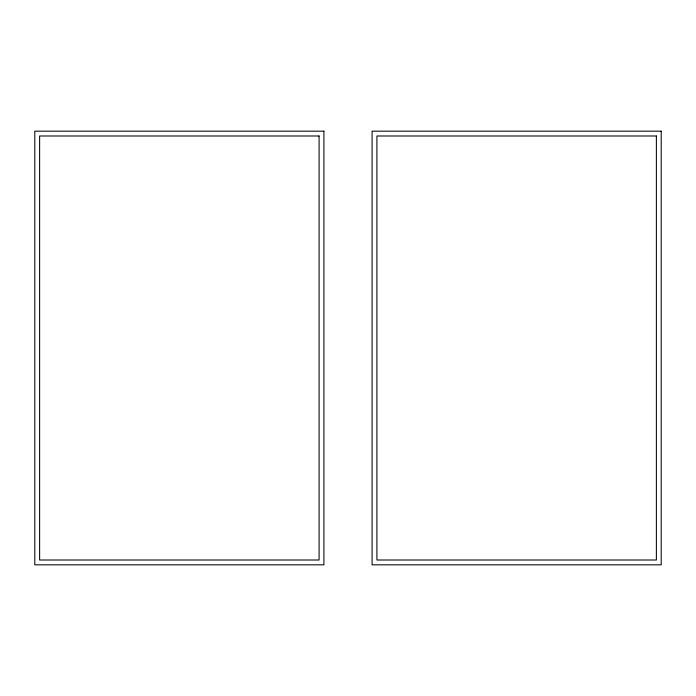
<?xml version="1.0" encoding="UTF-8"?>
<svg xmlns="http://www.w3.org/2000/svg" width="696" height="696" viewBox="0 0 696 696"><rect width="100%" height="100%" fill="white"/><g stroke="black" fill="none" stroke-linecap="round" stroke-linejoin="round"><path stroke-width="1.04" d="M323.91 131.17L34.8 131.17L34.8 564.83L323.91 564.83L323.91 131.17M661.2 131.17L372.09 131.17L372.09 564.83L661.2 564.83L661.2 131.17M319.09 135.99L39.62 135.99L39.62 560.01L319.09 560.01L319.09 135.99M656.38 135.99L376.91 135.99L376.91 560.01L656.38 560.01L656.38 135.99"/></g></svg>
